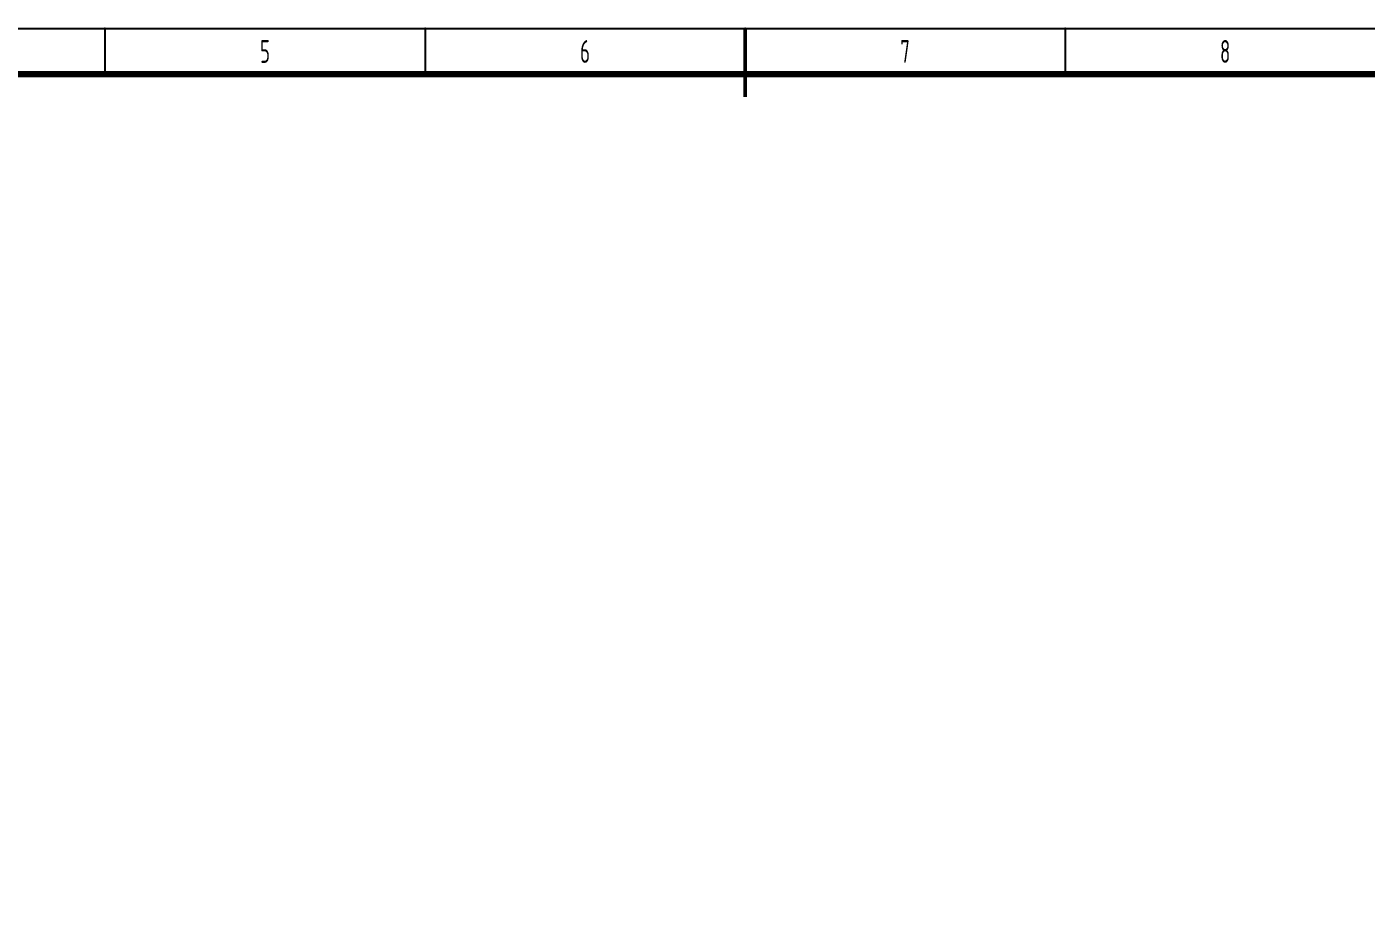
# Model space of a CAD drawing. Header units: millimetres. Extents: x 2250 to 7274, y 852 to 2251.
# Drawn here: x 2513.4 to 2806.7, y 1251.3 to 1447 of the extents above; entities that cross this region are included whole.
import ezdxf

# ---------------------------------------------------------------- set-up
doc = ezdxf.new("R2010")
doc.units = ezdxf.units.MM
doc.layers.add('05-图框与标题栏', color=7, linetype='Continuous', lineweight=25)
doc.styles.add('5-gbcbig', font='gbenor.shx', dxfattribs={"width": 0.7, "height": 5, "bigfont": 'gbcbig.shx'})

msp = doc.modelspace()

# ---------------------------------------------------------------- linework, layer by layer
at = {"layer": '05-图框与标题栏'}
for p, q in [((2250.188, 1446.64), (3091.188, 1446.64)), ((2530.522, 1446.64), (2530.522, 1436.64)), ((2600.605, 1446.64), (2600.605, 1436.64)), ((2740.772, 1446.64), (2740.772, 1436.64))]:
    msp.add_line(p, q, dxfattribs=at)
at = {"layer": '05-图框与标题栏', "const_width": 0.8}
msp.add_lwpolyline([(2670.688, 1446.64), (2670.688, 1431.64)], dxfattribs=at)
at = {"layer": '05-图框与标题栏', "const_width": 1.4}
msp.add_lwpolyline([(2275.188, 1436.64), (2275.188, 862.64), (3081.188, 862.64), (3081.188, 1436.64)], close=True, dxfattribs=at)
at = {"layer": '05-图框与标题栏'}
for p in [(2530.522, 1446.64), (2530.522, 1446.64), (2530.522, 1446.64), (2600.605, 1446.64), (2600.605, 1446.64), (2600.605, 1446.64), (2670.688, 1446.64), (2670.688, 1446.64), (2670.688, 1446.64), (2740.772, 1446.64), (2740.772, 1446.64), (2740.772, 1446.64)]:
    msp.add_point(p, dxfattribs=at)

# ---------------------------------------------------------------- texts
at = {"layer": '05-图框与标题栏', "char_height": 5, "attachment_point": 5, "style": '5-gbcbig'}
for s, insert in [('5', (2565.563, 1441.64)), ('6', (2635.647, 1441.64)), ('7', (2705.73, 1441.64)), ('8', (2775.813, 1441.64))]:
    msp.add_mtext_dynamic_manual_height_columns(s, width=70.08333, gutter_width=25, heights=[0], dxfattribs=dict(at, insert=insert))

doc.saveas('drawing.dxf')
